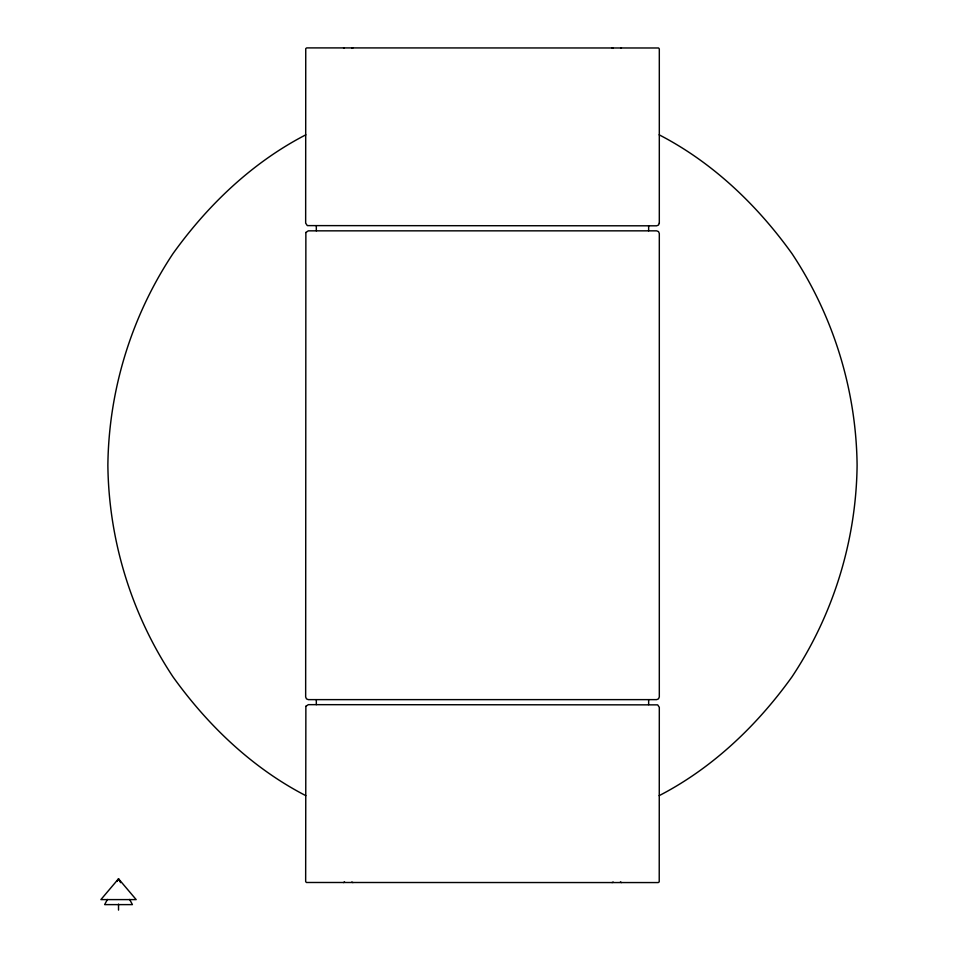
<?xml version="1.0" encoding="UTF-8"?>
<svg xmlns="http://www.w3.org/2000/svg" width="958" height="958" viewBox="0 0 958 958"><rect width="100%" height="100%" fill="white"/><g stroke="black" fill="none" stroke-linecap="round" stroke-linejoin="round"><path stroke-width="1.44" d="M107.416 899.454L104.638 904.615L132.42 904.615L129.641 899.454M117.139 881.36L118.529 878.773L136.168 899.598L100.901 899.598L118.529 878.773L120.612 882.653M344.545 881.899L343.551 882.569M620.664 48.223L621.431 47.9M351.754 48.391L352.927 47.9M613.228 882.079L612.054 882.569M305.806 134.827C252.373 162.417 207.862 205 172.967 253.654C131.45 316.2 108.709 390.169 107.871 465.229C108.709 540.3 131.45 614.27 172.967 676.815C207.862 725.457 252.373 768.053 305.806 795.643M659.176 795.643C712.608 768.053 757.107 725.457 792.003 676.815C833.52 614.27 856.26 540.3 857.099 465.229C856.26 390.169 833.52 316.2 792.003 253.654C757.107 205 712.608 162.417 659.176 134.827M612.054 47.9L613.228 48.391M343.551 47.9L344.305 48.223M621.431 882.569L620.437 881.899M352.927 882.569L351.754 882.079M648.65 225.813L648.65 230.842M648.65 699.627L648.65 704.657M316.32 225.813L316.32 230.842M316.32 699.627L316.32 704.657M118.529 904.136L118.529 910.1M305.865 232.483L305.662 696.957L306.44 698.849L308.32 699.627L656.649 699.627L658.529 698.849L659.308 696.957L659.308 233.512L658.529 231.62L656.649 230.842L308.32 230.842L305.865 232.483M305.865 706.309L305.662 881.48L306.332 882.486L658.23 882.569L659.224 881.899L659.308 707.327L657.667 704.86L308.32 704.657L305.865 706.309M659.308 223.142L658.529 225.022L656.649 225.813L307.302 225.609L305.662 223.142L305.746 48.571L306.752 47.9L658.649 47.984L659.308 48.99L659.308 223.142"/></g></svg>
